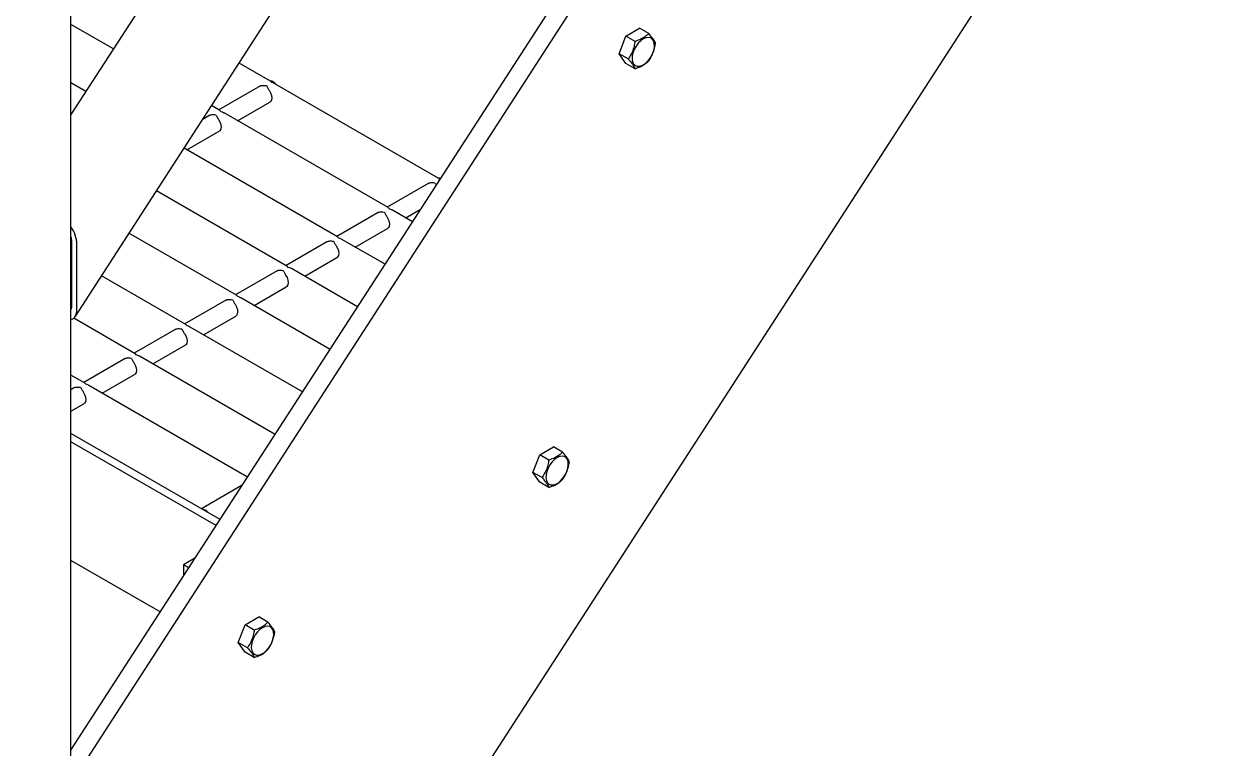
# Model space of a CAD drawing. Header units: millimetres. Extents: x 1293 to 41893, y 1011 to 26911.
# Drawn here: x 5993.3 to 6332.8, y 19576.6 to 19782.6 of the extents above; entities that cross this region are included whole.
import ezdxf

# ---------------------------------------------------------------- set-up
doc = ezdxf.new("R2010")
doc.units = ezdxf.units.MM
doc.header["$LTSCALE"] = 50

msp = doc.modelspace()

# ---------------------------------------------------------------- linework, layer by layer
at = {"color": 7, "linetype": 'Continuous', "lineweight": 25}
for p, q in [((6514.6804037, 20542.2840127), (6006.7124564, 19756.8390846)), ((6007.8654329, 19699.3090727), (6531.5801411, 20509.1024141)), ((6659.8213536, 20398.7013351), (5396.1606779, 18444.7672848)), ((6006.7124564, 19576.0203654), (6515.8333802, 20363.2480823)), ((6006.7124564, 19566.4854136), (6509.6598882, 20344.1673748)), ((6006.7124564, 19400.4443457), (6006.7124564, 20030.279642)), ((6018.7698741, 19775.4828545), (6006.7124564, 19782.4434536)), ((6164.6085399, 19779.1533935), (6168.4971048, 19781.3982142)), ((6171.0895693, 19779.9016164), (6168.4971048, 19781.3982142)), ((6162.6642574, 19774.1422075), (6164.6085399, 19779.1533935)), ((6167.2010043, 19777.6567956), (6164.6085399, 19779.1533935)), ((6165.2567218, 19772.6456096), (6162.6642574, 19774.1422075)), ((6164.6085399, 19771.3758422), (6162.6642574, 19774.1422075)), ((6063.4659538, 19766.302426), (6054.5285542, 19771.461877)), ((6167.2010043, 19769.8792444), (6164.6085399, 19771.3758422)), ((6010.9423338, 19763.3795282), (6006.7124564, 19765.8213844)), ((6060.6367425, 19764.9640374), (6048.8138582, 19758.1388316)), ((6060.6367425, 19764.9640374), (6060.8370196, 19765.0489852)), ((6111.3606531, 19738.6534047), (6064.7144744, 19765.5816705)), ((6054.105955, 19755.0837692), (6063.2823608, 19760.3811956)), ((6046.2400484, 19756.6530029), (6044.1834332, 19755.4657442)), ((6046.2400484, 19756.6530029), (6046.4403256, 19756.7379506)), ((6049.0692598, 19757.9913915), (6046.7010139, 19759.3585507)), ((6096.9639591, 19730.3423701), (6050.3177803, 19757.2706359)), ((6039.7092609, 19746.7727346), (6048.8856668, 19752.070161)), ((6082.567265, 19722.0313355), (6038.8734736, 19747.2552244)), ((6108.5314418, 19737.3150161), (6096.7085575, 19730.4898102)), ((6108.5314418, 19737.3150161), (6108.731719, 19737.3999638)), ((6068.1705709, 19713.7203009), (6031.0459333, 19735.1518981)), ((6103.9196709, 19726.3269231), (6098.2124796, 19729.6216145)), ((6102.0006543, 19727.4347478), (6106.2062942, 19729.8626121)), ((6094.1347477, 19729.0039815), (6082.3118635, 19722.1787757)), ((6094.1347477, 19729.0039815), (6094.3350249, 19729.0889292)), ((6053.7738769, 19705.4092663), (6023.218393, 19723.0485717)), ((6087.6039602, 19719.1237132), (6096.7803661, 19724.4211396)), ((6006.9589794, 19702.3398805), (6006.9589794, 19720.7504218)), ((6008.3958203, 19701.5104098), (6008.3958203, 19719.9209512)), ((6079.7380537, 19720.6929469), (6067.9151694, 19713.8677411)), ((6079.7380537, 19720.6929469), (6079.9383308, 19720.7778946)), ((6096.0921306, 19714.2235968), (6083.8157855, 19721.3105799)), ((6073.2072661, 19710.8126787), (6082.383672, 19716.110105)), ((6065.3413596, 19712.3819123), (6053.5184753, 19705.5567065)), ((6065.3413596, 19712.3819123), (6065.5416368, 19712.46686)), ((6088.2645903, 19702.1202705), (6069.4190915, 19712.9995454)), ((6039.3771828, 19697.0982318), (6015.3908527, 19710.9452454)), ((6058.8105721, 19702.5016441), (6067.9869779, 19707.7990704)), ((6050.9446656, 19704.0708777), (6039.1217813, 19697.2456719)), ((6050.9446656, 19704.0708777), (6051.1449427, 19704.1558255)), ((6080.43705, 19690.0169441), (6055.0223974, 19704.6885108)), ((6024.9804887, 19688.7871972), (6007.4954552, 19698.8810922)), ((6044.413878, 19694.1906095), (6053.5902839, 19699.4880359)), ((6036.5479715, 19695.7598432), (6024.7250872, 19688.9346374)), ((6036.5479715, 19695.7598432), (6036.7482486, 19695.8447909)), ((6072.6095097, 19677.9136178), (6040.6257033, 19696.3774762)), ((6030.0171839, 19685.8795749), (6039.1935898, 19691.1770013)), ((6022.1512774, 19687.4488086), (6010.3283931, 19680.6236028)), ((6022.1512774, 19687.4488086), (6022.3515546, 19687.5337563)), ((6064.7819694, 19665.8102915), (6026.2290093, 19688.0664416)), ((6010.5837947, 19680.4761626), (6006.7124564, 19682.7110386)), ((6015.6204899, 19677.5685404), (6024.7968957, 19682.8659667)), ((6007.7545834, 19679.137774), (6006.7124564, 19678.5361669)), ((6007.7545834, 19679.137774), (6007.9548605, 19679.2227217)), ((6056.9544291, 19653.7069652), (6011.8323152, 19679.755407)), ((6006.7124564, 19672.4260421), (6010.4002017, 19674.5549321)), ((6049.1268888, 19641.6036388), (6006.7124564, 19666.0889695)), ((6048.0254216, 19639.9004962), (6006.7124564, 19663.7499634)), ((6140.0892196, 19660.0262278), (6143.9777846, 19662.2710486)), ((6146.570249, 19660.7744507), (6143.9777846, 19662.2710486)), ((6138.1449371, 19655.0150418), (6140.0892196, 19660.0262278)), ((6142.681684, 19658.5296299), (6140.0892196, 19660.0262278)), ((6140.7374016, 19653.5184439), (6138.1449371, 19655.0150418)), ((6140.0892196, 19652.2486766), (6138.1449371, 19655.0150418)), ((6055.4427407, 19651.3695185), (6043.8263984, 19644.6635468)), ((6142.681684, 19650.7520787), (6140.0892196, 19652.2486766)), ((6049.1184951, 19641.6084844), (6049.1368903, 19641.6191037)), ((6032.1159175, 19615.3004416), (6006.7124564, 19629.9655476)), ((6041.9811924, 19630.6072537), (6038.7605567, 19628.7480203)), ((6040.2596231, 19627.8826277), (6038.7605567, 19628.7480203)), ((6038.7605567, 19628.7480203), (6038.7605567, 19625.5747082)), ((6056.2734958, 19611.6404404), (6060.1620608, 19613.8852612)), ((6062.7545252, 19612.3886633), (6060.1620608, 19613.8852612)), ((6054.3292133, 19606.6292544), (6056.2734958, 19611.6404404)), ((6058.8659602, 19610.1438425), (6056.2734958, 19611.6404404)), ((6056.9216778, 19605.1326565), (6054.3292133, 19606.6292544)), ((6056.2734958, 19603.8628891), (6054.3292133, 19606.6292544)), ((6058.8659602, 19602.3662913), (6056.2734958, 19603.8628891))]:
    msp.add_line(p, q, dxfattribs=at)
at = {"color": 7, "linetype": 'Continuous', "lineweight": 25, "flags": 128}
for points in [[(6169.5462411, 19778.3473837), (6168.8096328, 19777.822727), (6168.1127353, 19777.127511), (6167.4931184, 19776.2992151), (6166.9841859, 19775.3824927), (6166.6133745, 19774.4267648), (6166.4006747, 19773.4835549), (6166.3575531, 19772.6037115), (6166.4863346, 19771.8346674), (6166.7800764, 19771.2178818), (6167.2229429, 19770.786606), (6167.7910589, 19770.5640899), (6168.4537973, 19770.5623296), (6169.1754296, 19770.7814199), (6169.9170525, 19771.2095497), (6170.6386848, 19771.8236383), (6171.3014232, 19772.5905801), (6171.8695393, 19773.469029), (6172.3124057, 19774.4116276), (6172.6061475, 19775.3675602), (6172.734929, 19776.2852922), (6172.6918075, 19777.1153485), (6172.4791076, 19777.8129805), (6172.1082962, 19778.3405786), (6171.5993637, 19778.6697), (6170.9797469, 19778.7826016), (6170.2828493, 19778.6731968), (6169.5462411, 19778.3473837)], [(6063.0820837, 19763.7529373), (6063.4876058, 19763.0370283), (6063.7453383, 19762.2858742), (6063.8303541, 19761.572125), (6063.7344306, 19760.9648125), (6063.4668453, 19760.5226744), (6063.2823608, 19760.3811956)], [(6048.6853896, 19755.4419027), (6049.0909117, 19754.7259937), (6049.3486443, 19753.9748397), (6049.4336601, 19753.2610904), (6049.3377366, 19752.6537779), (6049.0701512, 19752.2116399), (6048.8856668, 19752.070161)], [(6096.5800889, 19727.7928813), (6096.985611, 19727.0769723), (6097.2433436, 19726.3258183), (6097.3283594, 19725.612069), (6097.2324359, 19725.0047565), (6096.9648505, 19724.5626185), (6096.7803661, 19724.4211396)], [(6082.1833949, 19719.4818467), (6082.588917, 19718.7659377), (6082.8466495, 19718.0147837), (6082.9316653, 19717.3010344), (6082.8357418, 19716.6937219), (6082.5681565, 19716.2515839), (6082.383672, 19716.110105)], [(6067.7867008, 19711.1708122), (6068.1922229, 19710.4549031), (6068.4499555, 19709.7037491), (6068.5349712, 19708.9899998), (6068.4390477, 19708.3826873), (6068.1714624, 19707.9405493), (6067.9869779, 19707.7990704)], [(6053.3900067, 19702.8597776), (6053.7955288, 19702.1438686), (6054.0532614, 19701.3927145), (6054.1382772, 19700.6789653), (6054.0423537, 19700.0716528), (6053.7747684, 19699.6295147), (6053.5902839, 19699.4880359)], [(6038.9933127, 19694.548743), (6039.3988348, 19693.832834), (6039.6565673, 19693.08168), (6039.7415831, 19692.3679307), (6039.6456596, 19691.7606182), (6039.3780743, 19691.3184802), (6039.1935898, 19691.1770013)], [(6024.5966186, 19686.2377084), (6025.0021407, 19685.5217994), (6025.2598733, 19684.7706454), (6025.344889, 19684.0568961), (6025.2489655, 19683.4495836), (6024.9813802, 19683.0074456), (6024.7968957, 19682.8659667)], [(6010.1999245, 19677.9266738), (6010.6054466, 19677.2107648), (6010.8631792, 19676.4596108), (6010.948195, 19675.7458615), (6010.8522715, 19675.138549), (6010.5846862, 19674.696411), (6010.4002017, 19674.5549321)], [(6145.0269208, 19659.2202181), (6144.2903125, 19658.6955614), (6143.593415, 19658.0003454), (6142.9737981, 19657.1720494), (6142.4648656, 19656.2553271), (6142.0940542, 19655.2995992), (6141.8813544, 19654.3563892), (6141.8382328, 19653.4765459), (6141.9670143, 19652.7075017), (6142.2607561, 19652.0907162), (6142.7036226, 19651.6594403), (6143.2717386, 19651.4369243), (6143.934477, 19651.4351639), (6144.6561094, 19651.6542543), (6145.3977322, 19652.082384), (6146.1193645, 19652.6964726), (6146.7821029, 19653.4634144), (6147.350219, 19654.3418633), (6147.7930854, 19655.2844619), (6148.0868272, 19656.2403946), (6148.2156087, 19657.1581266), (6148.1724872, 19657.9881829), (6147.9597873, 19658.6858148), (6147.5889759, 19659.213413), (6147.0800434, 19659.5425344), (6146.4604266, 19659.6554359), (6145.763529, 19659.5460312), (6145.0269208, 19659.2202181)], [(6061.211197, 19610.8344307), (6060.4745887, 19610.3097739), (6059.7776912, 19609.614558), (6059.1580743, 19608.786262), (6058.6491418, 19607.8695397), (6058.2783304, 19606.9138118), (6058.0656306, 19605.9706018), (6058.0225091, 19605.0907584), (6058.1512905, 19604.3217143), (6058.4450323, 19603.7049288), (6058.8878988, 19603.2736529), (6059.4560148, 19603.0511368), (6060.1187532, 19603.0493765), (6060.8403856, 19603.2684669), (6061.5820084, 19603.6965966), (6062.3036407, 19604.3106852), (6062.9663791, 19605.077627), (6063.5344952, 19605.9560759), (6063.9773616, 19606.8986745), (6064.2711035, 19607.8546071), (6064.3998849, 19608.7723392), (6064.3567634, 19609.6023954), (6064.1440635, 19610.3000274), (6063.7732521, 19610.8276256), (6063.2643196, 19611.1567469), (6062.6447028, 19611.2696485), (6061.9478052, 19611.1602437), (6061.211197, 19610.8344307)]]:
    msp.add_lwpolyline(points, dxfattribs=at)
at = {"color": 7, "linetype": 'Continuous', "lineweight": 25}
for centre, radius, start, end in [((6063.1037184, 19763.9689889), 2.4244652, 35.264662608, 84.740713925), ((6111.2426425, 19737.2449074), 1.4894808, 65.602777555, 90.84595808), ((6043.7195645, 19642.1826695), 2.4244652, 35.264662608, 84.740713925)]:
    msp.add_arc(centre, radius, start, end, dxfattribs=at)
for centre, major_axis, start_param, end_param in [((6005.5221384, 19721.5798925), (-1.4725211, 4.5700254), 4.1743929021, 5.3181106425), ((6005.5221384, 19721.5798925), (-0.7362606, 2.2850127), 4.1743929021, 4.7688956248), ((6005.5221384, 19703.1693511), (-0.7362606, 2.2850127), 3.557073085, 4.1743929021), ((6005.5221384, 19703.1693511), (-1.4725211, 4.5700254), 3.0306751617, 4.1743929021)]:
    msp.add_ellipse(centre, major_axis=major_axis, ratio=0.5399833694, start_param=start_param, end_param=end_param, dxfattribs=at)
for points, knots in [([(6167.2010043, 19777.6567956), (6167.1185584, 19777.172356), (6166.9518787, 19776.1929721), (6166.3868769, 19774.431643), (6165.6943358, 19773.33719), (6165.2567218, 19772.6456096)], [0, 0, 0, 0, 0.2648633469, 0.5354700776, 1, 1, 1, 1]), ([(6171.0895693, 19779.9016164), (6170.9681203, 19779.7790335), (6170.6163409, 19779.4239699), (6169.9183507, 19778.8693549), (6168.769798, 19778.2048626), (6167.7813241, 19777.8595336), (6167.2010043, 19777.6567956)], [0, 0, 0, 0, 0.1315464599, 0.3810267709, 0.6366091688, 1, 1, 1, 1]), ([(6173.0338518, 19777.1352511), (6172.9514058, 19777.3254445), (6172.7847262, 19777.7099556), (6172.2197244, 19778.5956249), (6171.5271833, 19779.3959158), (6171.0895693, 19779.9016164)], [0, 0, 0, 0, 0.2648633469, 0.5354700776, 1, 1, 1, 1]), ([(6171.0895693, 19772.1240651), (6171.3444216, 19772.5089767), (6171.8596525, 19773.2871463), (6172.6180782, 19774.936814), (6172.8728577, 19776.2839814), (6173.0338518, 19777.1352511)], [0, 0, 0, 0, 0.2648633469, 0.5354700776, 1, 1, 1, 1]), ([(6165.2567218, 19772.6456096), (6165.5115741, 19772.3558881), (6166.026805, 19771.7701628), (6166.7852307, 19770.7728321), (6167.0400102, 19770.2252557), (6167.2010043, 19769.8792444)], [0, 0, 0, 0, 0.2648633469, 0.5354700776, 1, 1, 1, 1]), ([(6167.2010043, 19769.8792444), (6167.7813339, 19770.0819782), (6168.7595912, 19770.4237251), (6169.9105208, 19771.0863976), (6170.6104268, 19771.6404524), (6170.9681218, 19772.0014845), (6171.0895693, 19772.1240651)], [0, 0, 0, 0, 0.3633893563, 0.612562675, 0.868454074, 1, 1, 1, 1]), ([(6060.8370196, 19765.0489852), (6060.9014347, 19765.0651432), (6061.112685, 19765.1181339), (6061.6287788, 19765.1551577), (6062.0888041, 19765.1028727), (6062.3311134, 19765.0496301), (6062.333729, 19765.0490554)], [0, 0, 0, 0, 0.1723614537, 0.5652622384, 0.9953071929, 1, 1, 1, 1]), ([(6062.333729, 19765.0490554), (6062.334728, 19765.0475435), (6062.4597852, 19764.8582868), (6062.6459275, 19764.5063713), (6062.9049388, 19764.0225796), (6063.0382085, 19763.8197221), (6063.0820837, 19763.7529373)], [0, 0, 0, 0, 0.0046971273, 0.5879730074, 0.8643521995, 1, 1, 1, 1]), ([(6063.8304384, 19765.9130873), (6063.8294395, 19765.9145961), (6063.7132062, 19766.09017), (6063.5871953, 19766.1909918), (6063.4622673, 19766.2909471)], [0, 0, 0, 0, 0.0085933525, 1, 1, 1, 1]), ([(6064.7028434, 19765.5649263), (6064.6518271, 19765.6010689), (6064.3926115, 19765.7847109), (6064.0753131, 19765.8588191), (6063.8330534, 19765.9125077), (6063.8304384, 19765.9130873)], [0, 0, 0, 0, 0.1951000565, 0.9913114514, 1, 1, 1, 1]), ([(6046.4403256, 19756.7379506), (6046.5047407, 19756.7541086), (6046.715991, 19756.8070993), (6047.2320847, 19756.8441231), (6047.69211, 19756.7918381), (6047.9344193, 19756.7385955), (6047.9370349, 19756.7380208)], [0, 0, 0, 0, 0.1723614537, 0.5652622384, 0.9953071929, 1, 1, 1, 1]), ([(6047.9370349, 19756.7380208), (6047.938034, 19756.7365089), (6048.0630911, 19756.5472522), (6048.2492334, 19756.1953367), (6048.5082447, 19755.711545), (6048.6415145, 19755.5086876), (6048.6853896, 19755.4419027)], [0, 0, 0, 0, 0.0046971273, 0.5879730074, 0.8643521995, 1, 1, 1, 1]), ([(6049.4337443, 19757.6020527), (6049.4327455, 19757.6035615), (6049.3165121, 19757.7791354), (6049.1905013, 19757.8799572), (6049.0655733, 19757.9799126)], [0, 0, 0, 0, 0.0085933525, 1, 1, 1, 1]), ([(6050.3061493, 19757.2538918), (6050.2551331, 19757.2900344), (6049.9959174, 19757.4736763), (6049.678619, 19757.5477845), (6049.4363594, 19757.6014732), (6049.4337443, 19757.6020527)], [0, 0, 0, 0, 0.1951000565, 0.9913114514, 1, 1, 1, 1]), ([(6108.731719, 19737.3999638), (6108.796134, 19737.4161218), (6109.0073843, 19737.4691125), (6109.5234781, 19737.5061363), (6109.9835034, 19737.4538513), (6110.2258127, 19737.4006087), (6110.2284283, 19737.400034)], [0, 0, 0, 0, 0.1723614537, 0.5652622384, 0.9953071929, 1, 1, 1, 1]), ([(6110.2284283, 19737.400034), (6110.2294276, 19737.3985219), (6110.3545215, 19737.209237), (6110.4678808, 19736.9794023), (6110.6258703, 19736.6986898), (6110.6265662, 19736.6974533)], [0, 0, 0, 0, 0.0079537704, 0.9956303189, 1, 1, 1, 1]), ([(6111.7251377, 19738.2640659), (6111.7241388, 19738.2655747), (6111.6079055, 19738.4411486), (6111.4818947, 19738.5419704), (6111.3569666, 19738.6419258)], [0, 0, 0, 0, 0.0085933525, 1, 1, 1, 1]), ([(6097.3284436, 19729.9530313), (6097.3274448, 19729.9545401), (6097.2112115, 19730.130114), (6097.0852006, 19730.2309358), (6096.9602726, 19730.3308912)], [0, 0, 0, 0, 0.0085933525, 1, 1, 1, 1]), ([(6098.2008486, 19729.6048704), (6098.1498324, 19729.641013), (6097.8906167, 19729.8246549), (6097.5733183, 19729.8987631), (6097.3310587, 19729.9524518), (6097.3284436, 19729.9530313)], [0, 0, 0, 0, 0.1951000566, 0.9913114514, 1, 1, 1, 1]), ([(6094.3350249, 19729.0889292), (6094.39944, 19729.1050873), (6094.6106903, 19729.1580779), (6095.1267841, 19729.1951017), (6095.5868093, 19729.1428167), (6095.8291186, 19729.0895741), (6095.8317342, 19729.0889994)], [0, 0, 0, 0, 0.1723614537, 0.5652622384, 0.9953071929, 1, 1, 1, 1]), ([(6095.8317342, 19729.0889994), (6095.8327333, 19729.0874875), (6095.9577904, 19728.8982308), (6096.1439327, 19728.5463154), (6096.4029441, 19728.0625236), (6096.5362138, 19727.8596662), (6096.5800889, 19727.7928813)], [0, 0, 0, 0, 0.00469712726, 0.58797300746, 0.86435219952, 1, 1, 1, 1]), ([(6079.9383308, 19720.7778946), (6080.0027459, 19720.7940527), (6080.2139962, 19720.8470433), (6080.73009, 19720.8840671), (6081.1901153, 19720.8317821), (6081.4324246, 19720.7785396), (6081.4350402, 19720.7779648)], [0, 0, 0, 0, 0.1723614537, 0.5652622384, 0.9953071929, 1, 1, 1, 1]), ([(6081.4350402, 19720.7779648), (6081.4360392, 19720.7764529), (6081.5610963, 19720.5871962), (6081.7472387, 19720.2352808), (6082.00625, 19719.7514891), (6082.1395197, 19719.5486316), (6082.1833949, 19719.4818467)], [0, 0, 0, 0, 0.0046971273, 0.5879730075, 0.8643521995, 1, 1, 1, 1]), ([(6082.9317495, 19721.6419968), (6082.9307507, 19721.6435055), (6082.8145174, 19721.8190795), (6082.6885065, 19721.9199012), (6082.5635785, 19722.0198566)], [0, 0, 0, 0, 0.0085933525, 1, 1, 1, 1]), ([(6083.8041546, 19721.2938358), (6083.7531383, 19721.3299784), (6083.4939227, 19721.5136204), (6083.1766243, 19721.5877285), (6082.9343646, 19721.6414172), (6082.9317495, 19721.6419968)], [0, 0, 0, 0, 0.1951000566, 0.9913114514, 1, 1, 1, 1]), ([(6065.5416368, 19712.46686), (6065.6060518, 19712.4830181), (6065.8173021, 19712.5360087), (6066.3333959, 19712.5730326), (6066.7934212, 19712.5207475), (6067.0357305, 19712.467505), (6067.0383461, 19712.4669303)], [0, 0, 0, 0, 0.1723614537, 0.5652622384, 0.9953071929, 1, 1, 1, 1]), ([(6067.0383461, 19712.4669303), (6067.0393452, 19712.4654183), (6067.1644023, 19712.2761617), (6067.3505446, 19711.9242462), (6067.6095559, 19711.4404545), (6067.7428256, 19711.237597), (6067.7867008, 19711.1708122)], [0, 0, 0, 0, 0.0046971273, 0.5879730075, 0.8643521995, 1, 1, 1, 1]), ([(6068.5350555, 19713.3309622), (6068.5340566, 19713.3324709), (6068.4178233, 19713.5080449), (6068.2918125, 19713.6088666), (6068.1668845, 19713.708822)], [0, 0, 0, 0, 0.0085933525, 1, 1, 1, 1]), ([(6069.4074605, 19712.9828012), (6069.3564443, 19713.0189438), (6069.0972286, 19713.2025858), (6068.7799302, 19713.276694), (6068.5376706, 19713.3303826), (6068.5350555, 19713.3309622)], [0, 0, 0, 0, 0.19510005661, 0.99131145138, 1, 1, 1, 1]), ([(6051.1449427, 19704.1558255), (6051.2093578, 19704.1719835), (6051.4206081, 19704.2249742), (6051.9367019, 19704.261998), (6052.3967271, 19704.209713), (6052.6390364, 19704.1564704), (6052.641652, 19704.1558957)], [0, 0, 0, 0, 0.1723614537, 0.5652622384, 0.9953071929, 1, 1, 1, 1]), ([(6052.641652, 19704.1558957), (6052.6426511, 19704.1543838), (6052.7677082, 19703.9651271), (6052.9538506, 19703.6132116), (6053.2128619, 19703.1294199), (6053.3461316, 19702.9265624), (6053.3900067, 19702.8597776)], [0, 0, 0, 0, 0.0046971273, 0.5879730075, 0.8643521995, 1, 1, 1, 1]), ([(6054.1383614, 19705.0199276), (6054.1373626, 19705.0214364), (6054.0211293, 19705.1970103), (6053.8951184, 19705.2978321), (6053.7701904, 19705.3977874)], [0, 0, 0, 0, 0.0085933525, 1, 1, 1, 1]), ([(6055.0107664, 19704.6717666), (6054.9597502, 19704.7079092), (6054.7005345, 19704.8915512), (6054.3832361, 19704.9656594), (6054.1409765, 19705.019348), (6054.1383614, 19705.0199276)], [0, 0, 0, 0, 0.1951000566, 0.9913114514, 1, 1, 1, 1]), ([(6036.7482486, 19695.8447909), (6036.8126637, 19695.8609489), (6037.023914, 19695.9139396), (6037.5400078, 19695.9509634), (6038.0000331, 19695.8986784), (6038.2423424, 19695.8454358), (6038.244958, 19695.8448611)], [0, 0, 0, 0, 0.1723614537, 0.5652622384, 0.9953071929, 1, 1, 1, 1]), ([(6038.244958, 19695.8448611), (6038.245957, 19695.8433492), (6038.3710142, 19695.6540925), (6038.5571565, 19695.302177), (6038.8161678, 19694.8183853), (6038.9494375, 19694.6155279), (6038.9933127, 19694.548743)], [0, 0, 0, 0, 0.0046971273, 0.5879730075, 0.8643521995, 1, 1, 1, 1]), ([(6039.7416673, 19696.708893), (6039.7406685, 19696.7104018), (6039.6244352, 19696.8859757), (6039.4984243, 19696.9867975), (6039.3734963, 19697.0867529)], [0, 0, 0, 0, 0.0085933525, 1, 1, 1, 1]), ([(6040.6140724, 19696.3607321), (6040.5630561, 19696.3968747), (6040.3038405, 19696.5805166), (6039.9865421, 19696.6546248), (6039.7442824, 19696.7083135), (6039.7416673, 19696.708893)], [0, 0, 0, 0, 0.1951000566, 0.9913114514, 1, 1, 1, 1]), ([(6025.3449733, 19688.3978584), (6025.3439744, 19688.3993672), (6025.2277411, 19688.5749411), (6025.1017303, 19688.6757629), (6024.9768023, 19688.7757183)], [0, 0, 0, 0, 0.0085933525, 1, 1, 1, 1]), ([(6022.3515546, 19687.5337563), (6022.4159696, 19687.5499144), (6022.6272199, 19687.602905), (6023.1433137, 19687.6399288), (6023.603339, 19687.5876438), (6023.8456483, 19687.5344013), (6023.8482639, 19687.5338265)], [0, 0, 0, 0, 0.1723614537, 0.5652622384, 0.9953071929, 1, 1, 1, 1]), ([(6023.8482639, 19687.5338265), (6023.849263, 19687.5323146), (6023.9743201, 19687.3430579), (6024.1604624, 19686.9911425), (6024.4194737, 19686.5073508), (6024.5527435, 19686.3044933), (6024.5966186, 19686.2377084)], [0, 0, 0, 0, 0.0046971273, 0.5879730075, 0.8643521995, 1, 1, 1, 1]), ([(6026.2173783, 19688.0496975), (6026.1663621, 19688.0858401), (6025.9071464, 19688.269482), (6025.589848, 19688.3435902), (6025.3475884, 19688.3972789), (6025.3449733, 19688.3978584)], [0, 0, 0, 0, 0.1951000566, 0.9913114514, 1, 1, 1, 1]), ([(6007.9548605, 19679.2227217), (6008.0192756, 19679.2388798), (6008.2305259, 19679.2918704), (6008.7466197, 19679.3288942), (6009.2066449, 19679.2766092), (6009.4489542, 19679.2233667), (6009.4515699, 19679.2227919)], [0, 0, 0, 0, 0.1723614537, 0.5652622384, 0.9953071929, 1, 1, 1, 1]), ([(6009.4515699, 19679.2227919), (6009.4525689, 19679.22128), (6009.577626, 19679.0320234), (6009.7637684, 19678.6801079), (6010.0227797, 19678.1963162), (6010.1560494, 19677.9934587), (6010.1999245, 19677.9266738)], [0, 0, 0, 0, 0.0046971273, 0.5879730075, 0.8643521995, 1, 1, 1, 1]), ([(6010.9482792, 19680.0868239), (6010.9472804, 19680.0883326), (6010.8310471, 19680.2639066), (6010.7050362, 19680.3647283), (6010.5801082, 19680.4646837)], [0, 0, 0, 0, 0.0085933525, 1, 1, 1, 1]), ([(6011.8206842, 19679.7386629), (6011.769668, 19679.7748055), (6011.5104523, 19679.9584475), (6011.1931539, 19680.0325556), (6010.9508943, 19680.0862443), (6010.9482792, 19680.0868239)], [0, 0, 0, 0, 0.1951000566, 0.9913114514, 1, 1, 1, 1]), ([(6142.681684, 19658.5296299), (6142.5992381, 19658.0451903), (6142.4325584, 19657.0658064), (6141.8675567, 19655.3044773), (6141.1750155, 19654.2100244), (6140.7374016, 19653.5184439)], [0, 0, 0, 0, 0.2648633469, 0.5354700776, 1, 1, 1, 1]), ([(6146.570249, 19660.7744507), (6146.4488, 19660.6518678), (6146.0970206, 19660.2968043), (6145.3990304, 19659.7421893), (6144.2504777, 19659.0776969), (6143.2620038, 19658.7323679), (6142.681684, 19658.5296299)], [0, 0, 0, 0, 0.1315464599, 0.3810267709, 0.6366091688, 1, 1, 1, 1]), ([(6148.5145315, 19658.0080855), (6148.4320855, 19658.1982789), (6148.2654059, 19658.5827899), (6147.7004041, 19659.4684593), (6147.007863, 19660.2687501), (6146.570249, 19660.7744507)], [0, 0, 0, 0, 0.2648633469, 0.5354700776, 1, 1, 1, 1]), ([(6146.570249, 19652.9968995), (6146.8251013, 19653.381811), (6147.3403322, 19654.1599806), (6148.0987579, 19655.8096484), (6148.3535374, 19657.1568158), (6148.5145315, 19658.0080855)], [0, 0, 0, 0, 0.2648633469, 0.5354700776, 1, 1, 1, 1]), ([(6140.7374016, 19653.5184439), (6140.9922538, 19653.2287225), (6141.5074847, 19652.6429971), (6142.2659105, 19651.6456665), (6142.5206899, 19651.0980901), (6142.681684, 19650.7520787)], [0, 0, 0, 0, 0.2648633469, 0.5354700776, 1, 1, 1, 1]), ([(6142.681684, 19650.7520787), (6143.2620137, 19650.9548125), (6144.2402709, 19651.2965594), (6145.3912005, 19651.959232), (6146.0911065, 19652.5132868), (6146.4488015, 19652.8743189), (6146.570249, 19652.9968995)], [0, 0, 0, 0, 0.36338935629, 0.61256267501, 0.86845407398, 1, 1, 1, 1]), ([(6062.7545252, 19612.3886633), (6062.6330762, 19612.2660804), (6062.2812969, 19611.9110168), (6061.5833066, 19611.3564019), (6060.4347539, 19610.6919095), (6059.44628, 19610.3465805), (6058.8659602, 19610.1438425)], [0, 0, 0, 0, 0.1315464599, 0.3810267709, 0.6366091688, 1, 1, 1, 1]), ([(6064.6988077, 19609.6222981), (6064.6163618, 19609.8124915), (6064.4496821, 19610.1970025), (6063.8846803, 19611.0826718), (6063.1921392, 19611.8829627), (6062.7545252, 19612.3886633)], [0, 0, 0, 0, 0.2648633469, 0.5354700776, 1, 1, 1, 1]), ([(6058.8659602, 19610.1438425), (6058.7835143, 19609.6594029), (6058.6168346, 19608.680019), (6058.0518329, 19606.9186899), (6057.3592917, 19605.824237), (6056.9216778, 19605.1326565)], [0, 0, 0, 0, 0.2648633469, 0.5354700776, 1, 1, 1, 1]), ([(6062.7545252, 19604.611112), (6063.0093775, 19604.9960236), (6063.5246084, 19605.7741932), (6064.2830341, 19607.423861), (6064.5378136, 19608.7710284), (6064.6988077, 19609.6222981)], [0, 0, 0, 0, 0.2648633469, 0.5354700776, 1, 1, 1, 1]), ([(6056.9216778, 19605.1326565), (6057.17653, 19604.842935), (6057.6917609, 19604.2572097), (6058.4501867, 19603.2598791), (6058.7049661, 19602.7123026), (6058.8659602, 19602.3662913)], [0, 0, 0, 0, 0.2648633469, 0.5354700776, 1, 1, 1, 1]), ([(6058.8659602, 19602.3662913), (6059.4462899, 19602.5690251), (6060.4245471, 19602.910772), (6061.5754767, 19603.5734446), (6062.2753828, 19604.1274994), (6062.6330777, 19604.4885315), (6062.7545252, 19604.611112)], [0, 0, 0, 0, 0.3633893563, 0.612562675, 0.868454074, 1, 1, 1, 1])]:
    msp.add_open_spline(points, degree=3, knots=knots, dxfattribs=at)

doc.saveas('drawing.dxf')
